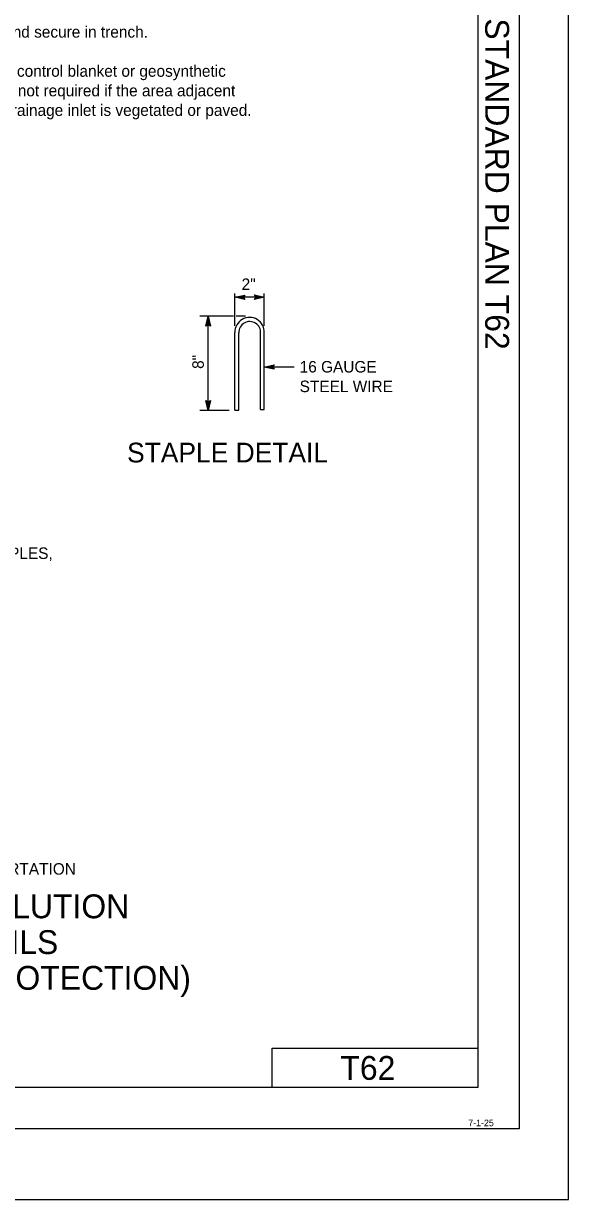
# Model space of a CAD drawing. Extents: x -894 to 866, y -472 to 714.
# Drawn here: x 535 to 866, y -472 to 243 of the extents above; entities that cross this region are included whole.
import ezdxf

# ---------------------------------------------------------------- set-up
doc = ezdxf.new("R2010")
doc.units = 0
for name, color, linetype in [('border_INSIDE-BORDER-anno', 7, 'Continuous'), ('border_PLOTTING-ELEMENTS', 7, 'Continuous'), ('border_rw_22x34_Cut_Lines', 7, 'Continuous'), ('border_SHEET', 7, 'Continuous'), ('border_WITHIN-BORDER-anno', 7, 'Continuous'), ('temp_CONSTRUCTION', 7, 'Continuous'), ('temp_CONSTRUCTION-anno', 7, 'Continuous')]:
    doc.layers.add(name, color=color, linetype=linetype)

msp = doc.modelspace()

# ---------------------------------------------------------------- linework, layer by layer
at = {"layer": 'border_PLOTTING-ELEMENTS'}
for points in [[(-894.04, -472.44), (865.96, -472.44), (865.96, 713.56), (-894.04, 713.56)], [(-864.04, 670.56), (835.96, 670.56), (835.96, -429.44), (-864.04, -429.44)]]:
    msp.add_lwpolyline(points, close=True, dxfattribs=at)
at = {"layer": 'border_rw_22x34_Cut_Lines'}
msp.add_lwpolyline([(-864.04, 670.56), (835.96, 670.56), (835.96, -429.44), (-864.04, -429.44)], close=True, dxfattribs=at)
at = {"layer": 'border_SHEET'}
for p, q in [((810.96, 645.56), (810.96, -404.44)), ((685.93, -404.44), (685.93, -380.44)), ((685.93, -380.44), (810.93, -380.44)), ((810.96, -404.44), (-814.04, -404.44))]:
    msp.add_line(p, q, dxfattribs=at)
at = {"layer": 'temp_CONSTRUCTION'}
for p, q in [((663.17, 7.49), (663.17, 54.72)), ((665.64, 7.49), (665.64, 54.57)), ((678.84, 7.96), (678.84, 54.41)), ((681.02, 7.96), (681.02, 54.5)), ((663.17, 7.49), (665.64, 7.49)), ((678.84, 7.96), (681.02, 7.96))]:
    msp.add_line(p, q, dxfattribs=at)
for centre, major_axis in [((672.1, 55.04), (0, -8.93)), ((672.24, 54.81), (0, -6.61))]:
    msp.add_ellipse(centre, major_axis=major_axis, ratio=0.999991, start_param=1.510257, end_param=4.748244, dxfattribs=at)
at = {"layer": 'temp_CONSTRUCTION-anno'}
for p, q in [((663.17, 58.74), (663.17, 78.56)), ((663.17, 76.25), (669.17, 77.58)), ((681.02, 76.25), (663.17, 76.25)), ((669.17, 74.91), (663.17, 76.25)), ((663.17, 76.25), (663.17, 76.25)), ((668.96, 75.27), (664.55, 76.25)), ((664.56, 76.26), (668.94, 77.23)), ((665.94, 76.25), (668.76, 76.88)), ((668.72, 75.63), (665.94, 76.25)), ((667.32, 76.25), (668.53, 76.52)), ((668.55, 75.98), (667.32, 76.25)), ((669.17, 77.58), (668.37, 76.25)), ((668.37, 76.25), (669.17, 74.91)), ((669.17, 77.58), (669.17, 77.58)), ((669.17, 74.91), (669.17, 74.91)), ((675.82, 76.25), (675.02, 77.59)), ((675.02, 77.59), (675.02, 77.59)), ((675.02, 77.59), (681.02, 76.25)), ((681.02, 76.25), (675.02, 74.92)), ((675.02, 74.92), (675.82, 76.25)), ((675.02, 74.92), (675.02, 74.92)), ((675.23, 77.24), (679.64, 76.26)), ((679.63, 76.25), (675.25, 75.28)), ((678.25, 76.26), (675.43, 75.63)), ((675.47, 76.88), (678.25, 76.26)), ((675.64, 76.53), (676.87, 76.26)), ((676.87, 76.26), (675.66, 75.99)), ((681.02, 58.74), (681.02, 78.56)), ((681.02, 76.25), (681.02, 76.25)), ((662.33, 64.7), (641.79, 64.7)), ((645.59, 58.7), (646.93, 64.7)), ((646.93, 7.35), (646.93, 64.7)), ((646.93, 64.7), (646.93, 64.7)), ((646.93, 64.7), (648.26, 58.7)), ((669.54, 64.7), (664.03, 64.7)), ((646.93, 59.5), (645.59, 58.7)), ((645.59, 58.7), (645.59, 58.7)), ((645.94, 58.92), (646.93, 63.32)), ((646.3, 59.15), (646.93, 61.94)), ((646.65, 59.33), (646.92, 60.55)), ((646.92, 60.55), (647.19, 59.35)), ((646.93, 63.31), (647.9, 58.93)), ((646.93, 61.94), (647.55, 59.11)), ((648.26, 58.7), (646.93, 59.5)), ((648.26, 58.7), (648.26, 58.7)), ((681.02, 33.73), (687.02, 35.06)), ((699.3, 33.73), (681.02, 33.73)), ((687.02, 32.39), (681.02, 33.73)), ((681.02, 33.73), (681.02, 33.73)), ((686.8, 32.74), (682.4, 33.73)), ((682.41, 33.73), (686.78, 34.7)), ((683.78, 33.73), (686.6, 34.35)), ((686.57, 33.1), (683.78, 33.73)), ((685.16, 33.72), (686.37, 33.99)), ((686.39, 33.45), (685.16, 33.72)), ((687.02, 35.06), (686.22, 33.73)), ((686.22, 33.73), (687.02, 32.39)), ((687.02, 35.06), (687.02, 35.06)), ((687.02, 32.39), (687.02, 32.39)), ((659.72, 7.35), (641.79, 7.35)), ((646.93, 7.35), (645.6, 13.35)), ((645.6, 13.35), (645.6, 13.35)), ((645.6, 13.35), (646.93, 12.55)), ((646.92, 8.74), (645.96, 13.11)), ((646.93, 10.11), (646.3, 12.93)), ((646.93, 11.49), (646.66, 12.7)), ((646.93, 12.55), (648.27, 13.35)), ((648.27, 13.35), (646.93, 7.35)), ((647.91, 13.13), (646.93, 8.73)), ((647.55, 12.9), (646.93, 10.11)), ((647.21, 12.72), (646.93, 11.49)), ((646.93, 7.35), (646.93, 7.35)), ((648.27, 13.35), (648.27, 13.35))]:
    msp.add_line(p, q, dxfattribs=at)

# ---------------------------------------------------------------- texts
at = {"layer": 'border_INSIDE-BORDER-anno'}
for s, height, p in [('DEPARTMENT OF TRANSPORTATION', 7, (397.52, -274.92)), ('TEMPORARY WATER POLLUTION', 14.5, (285.42, -301.42)), ('CONTROL DETAILS', 14.5, (374.81, -323.17)), ('(TEMPORARY DRAINAGE INLET PROTECTION)', 14.5, (201.22, -344.92))]:
    msp.add_text(s, height=height, dxfattribs=at).set_placement(p)
at = {"layer": 'border_WITHIN-BORDER-anno'}
msp.add_text('2025 STANDARD PLAN T62', height=14.5, rotation=270, dxfattribs=at).set_placement((815.33, 294.34))
for s, height, p in [('T62', 14.5, (727.31, -399.69)), ('7-1-25', 4, (805.09, -427.86))]:
    msp.add_text(s, height=height, dxfattribs=at).set_placement(p)
at = {"layer": 'temp_CONSTRUCTION-anno'}
for s, height, p in [('apron and secure in trench.', 7, (496.38, 234.1)), ('Erosion control blanket or geosynthetic', 7, (496.38, 210.3)), ('fabric is not required if the area adjacent', 7, (496.38, 198.4)), ('to the drainage inlet is vegetated or paved.', 7, (496.38, 186.5)), ('2"', 7, (667.29, 80.66)), ('16 GAUGE', 7, (702.55, 30.45)), ('STEEL WIRE', 7, (702.55, 18.53)), ('STAPLE DETAIL', 12, (597.63, -24.23)), ('OR GEOSYNTHETIC FABRIC WITH STAPLES, ', 7, (351.18, -82.93))]:
    msp.add_text(s, height=height, dxfattribs=at).set_placement(p)
msp.add_text('8"', height=7, rotation=90, dxfattribs=at).set_placement((644.29, 32.64))

doc.saveas('drawing.dxf')
